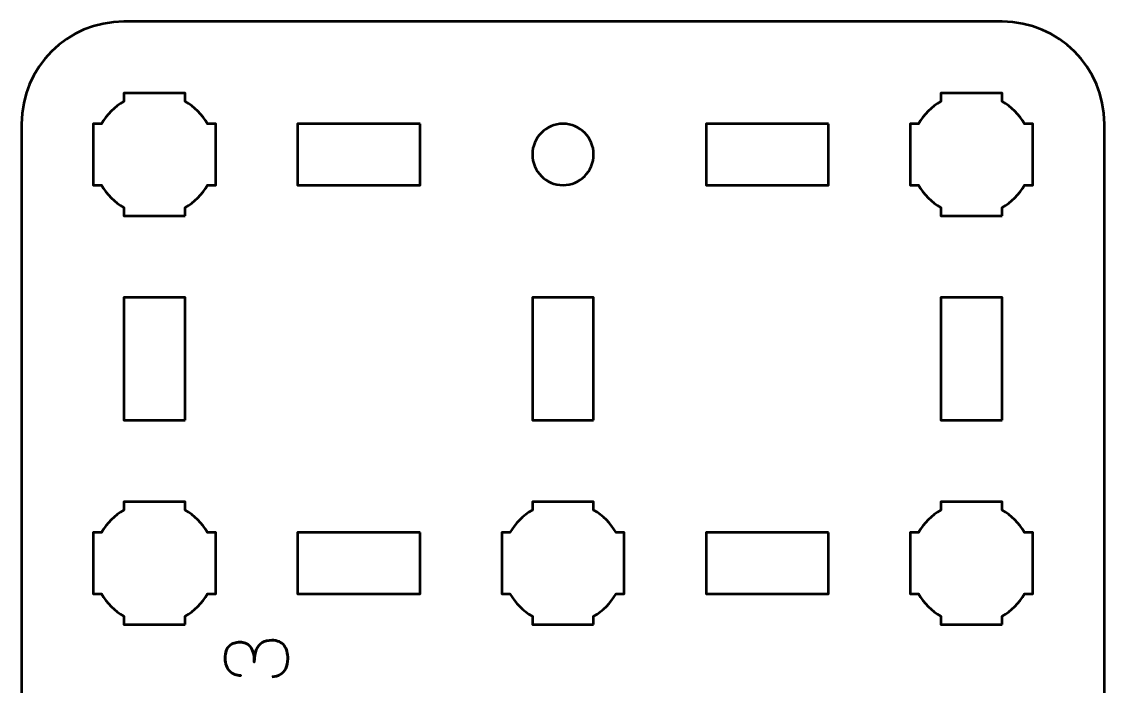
# Model space of a CAD drawing. Header units: centimetres. Extents: x -37.2 to 16.2, y -19.5 to -9.8.
# Drawn here: x -37.15 to -31.85, y -13.45 to -10.2 of the extents above; entities that cross this region are included whole.
import ezdxf

# ---------------------------------------------------------------- set-up
doc = ezdxf.new("R2010")
doc.units = ezdxf.units.CM
doc.header["$MEASUREMENT"] = 0
doc.layers.add('Layer 1', color=7, linetype='Continuous')

msp = doc.modelspace()

# ---------------------------------------------------------------- linework, layer by layer
at = {"layer": 'Layer 1', "color": 3, "lineweight": 53}
msp.add_open_spline([(-32.34991, -10.2), (-32.07285, -10.20008), (-31.84997, -10.42315), (-31.84997, -10.7001), (-31.84997, -10.7001), (-31.84997, -13.46669), (-31.84997, -16.23331), (-31.84997, -18.9999), (-31.84997, -18.9999), (-31.84997, -19.2769), (-32.07306, -19.5), (-32.35006, -19.5), (-32.35006, -19.5), (-32.35006, -19.5), (-36.64992, -19.5), (-36.64992, -19.5), (-36.64992, -19.5), (-36.92705, -19.5), (-37.15001, -19.2769), (-37.15001, -18.9999), (-37.15001, -18.9999), (-37.15001, -16.23331), (-37.15001, -13.46669), (-37.15001, -10.7001), (-37.15001, -10.7001), (-37.15001, -10.4231), (-36.92692, -10.2), (-36.64992, -10.2), (-36.64992, -10.2), (-36.64992, -10.2), (-32.34991, -10.2), (-32.34991, -10.2)], degree=3, knots=[0, 0, 0, 0, 0.125, 0.125, 0.125, 0.125, 0.25, 0.25, 0.25, 0.25, 0.375, 0.375, 0.375, 0.375, 0.5, 0.5, 0.5, 0.5, 0.625, 0.625, 0.625, 0.625, 0.75, 0.75, 0.75, 0.75, 0.875, 0.875, 0.875, 0.875, 1, 1, 1, 1], dxfattribs=at)
at = {"layer": 'Layer 1', "lineweight": 53}
for points, knots in [([(-36.34992, -11.14995), (-36.34992, -11.14995), (-36.49844, -11.14995), (-36.49844, -11.14995), (-36.49844, -11.14995), (-36.49844, -11.14995), (-36.49999, -11.14997), (-36.49999, -11.14997), (-36.49999, -11.14997), (-36.49999, -11.14997), (-36.50154, -11.14995), (-36.50154, -11.14995), (-36.50154, -11.14995), (-36.50154, -11.14995), (-36.64992, -11.14995), (-36.64992, -11.14995), (-36.64992, -11.14995), (-36.64992, -11.14995), (-36.64992, -11.10986), (-36.64992, -11.10986), (-36.64992, -11.10986), (-36.69549, -11.08351), (-36.73347, -11.04551), (-36.75983, -10.99996), (-36.75983, -10.99996), (-36.75983, -10.99996), (-36.79992, -10.99996), (-36.79992, -10.99996), (-36.79992, -10.99996), (-36.79992, -10.99996), (-36.79992, -10.85591), (-36.79992, -10.85591), (-36.79992, -10.85591), (-36.79992, -10.85591), (-36.79998, -10.84997), (-36.79998, -10.84997), (-36.79998, -10.84997), (-36.79998, -10.84997), (-36.79992, -10.84403), (-36.79992, -10.84403), (-36.79992, -10.84403), (-36.79992, -10.84403), (-36.79992, -10.69996), (-36.79992, -10.69996), (-36.79992, -10.69996), (-36.79992, -10.69996), (-36.75985, -10.69996), (-36.75985, -10.69996), (-36.75985, -10.69996), (-36.73349, -10.65439), (-36.6955, -10.6164), (-36.64992, -10.59006), (-36.64992, -10.59006), (-36.64992, -10.59006), (-36.64992, -10.54996), (-36.64992, -10.54996), (-36.64992, -10.54996), (-36.64992, -10.54996), (-36.34992, -10.54996), (-36.34992, -10.54996), (-36.34992, -10.54996), (-36.34992, -10.54996), (-36.34992, -10.59015), (-36.34992, -10.59015), (-36.34992, -10.59015), (-36.30442, -10.61649), (-36.26648, -10.65445), (-36.24014, -10.69996), (-36.24014, -10.69996), (-36.24014, -10.69996), (-36.19993, -10.69996), (-36.19993, -10.69996), (-36.19993, -10.69996), (-36.19993, -10.69996), (-36.19993, -10.99996), (-36.19993, -10.99996), (-36.19993, -10.99996), (-36.19993, -10.99996), (-36.24016, -10.99996), (-36.24016, -10.99996), (-36.24016, -10.99996), (-36.2665, -11.04546), (-36.30443, -11.08342), (-36.34992, -11.10976), (-36.34992, -11.10976), (-36.34992, -11.10976), (-36.34992, -11.14995), (-36.34992, -11.14995)], [0, 0, 0, 0, 0.0454545, 0.0454545, 0.0454545, 0.0454545, 0.0909091, 0.0909091, 0.0909091, 0.0909091, 0.1363636, 0.1363636, 0.1363636, 0.1363636, 0.1818182, 0.1818182, 0.1818182, 0.1818182, 0.2272727, 0.2272727, 0.2272727, 0.2272727, 0.2727273, 0.2727273, 0.2727273, 0.2727273, 0.3181818, 0.3181818, 0.3181818, 0.3181818, 0.3636364, 0.3636364, 0.3636364, 0.3636364, 0.4090909, 0.4090909, 0.4090909, 0.4090909, 0.4545455, 0.4545455, 0.4545455, 0.4545455, 0.5, 0.5, 0.5, 0.5, 0.5454545, 0.5454545, 0.5454545, 0.5454545, 0.5909091, 0.5909091, 0.5909091, 0.5909091, 0.6363636, 0.6363636, 0.6363636, 0.6363636, 0.6818182, 0.6818182, 0.6818182, 0.6818182, 0.7272727, 0.7272727, 0.7272727, 0.7272727, 0.7727273, 0.7727273, 0.7727273, 0.7727273, 0.8181818, 0.8181818, 0.8181818, 0.8181818, 0.8636364, 0.8636364, 0.8636364, 0.8636364, 0.9090909, 0.9090909, 0.9090909, 0.9090909, 0.9545455, 0.9545455, 0.9545455, 0.9545455, 1, 1, 1, 1]), ([(-32.34992, -11.14995), (-32.34992, -11.14995), (-32.49844, -11.14995), (-32.49844, -11.14995), (-32.49844, -11.14995), (-32.49844, -11.14995), (-32.49999, -11.14997), (-32.49999, -11.14997), (-32.49999, -11.14997), (-32.49999, -11.14997), (-32.50154, -11.14995), (-32.50154, -11.14995), (-32.50154, -11.14995), (-32.50154, -11.14995), (-32.64992, -11.14995), (-32.64992, -11.14995), (-32.64992, -11.14995), (-32.64992, -11.14995), (-32.64992, -11.10986), (-32.64992, -11.10986), (-32.64992, -11.10986), (-32.69549, -11.08351), (-32.73347, -11.04551), (-32.75983, -10.99996), (-32.75983, -10.99996), (-32.75983, -10.99996), (-32.79992, -10.99996), (-32.79992, -10.99996), (-32.79992, -10.99996), (-32.79992, -10.99996), (-32.79992, -10.85591), (-32.79992, -10.85591), (-32.79992, -10.85591), (-32.79992, -10.85591), (-32.79998, -10.84997), (-32.79998, -10.84997), (-32.79998, -10.84997), (-32.79998, -10.84997), (-32.79992, -10.84403), (-32.79992, -10.84403), (-32.79992, -10.84403), (-32.79992, -10.84403), (-32.79992, -10.69996), (-32.79992, -10.69996), (-32.79992, -10.69996), (-32.79992, -10.69996), (-32.75985, -10.69996), (-32.75985, -10.69996), (-32.75985, -10.69996), (-32.73349, -10.65439), (-32.6955, -10.6164), (-32.64992, -10.59006), (-32.64992, -10.59006), (-32.64992, -10.59006), (-32.64992, -10.54996), (-32.64992, -10.54996), (-32.64992, -10.54996), (-32.64992, -10.54996), (-32.34992, -10.54996), (-32.34992, -10.54996), (-32.34992, -10.54996), (-32.34992, -10.54996), (-32.34992, -10.59015), (-32.34992, -10.59015), (-32.34992, -10.59015), (-32.30442, -10.61649), (-32.26648, -10.65445), (-32.24014, -10.69996), (-32.24014, -10.69996), (-32.24014, -10.69996), (-32.19993, -10.69996), (-32.19993, -10.69996), (-32.19993, -10.69996), (-32.19993, -10.69996), (-32.19993, -10.99996), (-32.19993, -10.99996), (-32.19993, -10.99996), (-32.19993, -10.99996), (-32.24016, -10.99996), (-32.24016, -10.99996), (-32.24016, -10.99996), (-32.2665, -11.04546), (-32.30443, -11.08342), (-32.34992, -11.10976), (-32.34992, -11.10976), (-32.34992, -11.10976), (-32.34992, -11.14995), (-32.34992, -11.14995)], [0, 0, 0, 0, 0.0454545, 0.0454545, 0.0454545, 0.0454545, 0.0909091, 0.0909091, 0.0909091, 0.0909091, 0.1363636, 0.1363636, 0.1363636, 0.1363636, 0.1818182, 0.1818182, 0.1818182, 0.1818182, 0.2272727, 0.2272727, 0.2272727, 0.2272727, 0.2727273, 0.2727273, 0.2727273, 0.2727273, 0.3181818, 0.3181818, 0.3181818, 0.3181818, 0.3636364, 0.3636364, 0.3636364, 0.3636364, 0.4090909, 0.4090909, 0.4090909, 0.4090909, 0.4545455, 0.4545455, 0.4545455, 0.4545455, 0.5, 0.5, 0.5, 0.5, 0.5454545, 0.5454545, 0.5454545, 0.5454545, 0.5909091, 0.5909091, 0.5909091, 0.5909091, 0.6363636, 0.6363636, 0.6363636, 0.6363636, 0.6818182, 0.6818182, 0.6818182, 0.6818182, 0.7272727, 0.7272727, 0.7272727, 0.7272727, 0.7727273, 0.7727273, 0.7727273, 0.7727273, 0.8181818, 0.8181818, 0.8181818, 0.8181818, 0.8636364, 0.8636364, 0.8636364, 0.8636364, 0.9090909, 0.9090909, 0.9090909, 0.9090909, 0.9545455, 0.9545455, 0.9545455, 0.9545455, 1, 1, 1, 1]), ([(-35.19992, -10.70005), (-35.19992, -10.70005), (-35.19992, -11.00006), (-35.19992, -11.00006), (-35.19992, -11.00006), (-35.19992, -11.00006), (-35.79991, -11.00006), (-35.79991, -11.00006), (-35.79991, -11.00006), (-35.79991, -11.00006), (-35.79991, -10.70005), (-35.79991, -10.70005), (-35.79991, -10.70005), (-35.79991, -10.70005), (-35.19992, -10.70005), (-35.19992, -10.70005)], [0, 0, 0, 0, 0.25, 0.25, 0.25, 0.25, 0.5, 0.5, 0.5, 0.5, 0.75, 0.75, 0.75, 0.75, 1, 1, 1, 1]), ([(-34.64996, -10.84996), (-34.64996, -10.76713), (-34.58279, -10.69996), (-34.49996, -10.69996), (-34.49996, -10.69996), (-34.41713, -10.69996), (-34.34996, -10.76713), (-34.34996, -10.84996), (-34.34996, -10.84996), (-34.34996, -10.93279), (-34.41713, -10.99996), (-34.49996, -10.99996), (-34.49996, -10.99996), (-34.58279, -10.99996), (-34.64996, -10.93279), (-34.64996, -10.84996)], [0, 0, 0, 0, 0.25, 0.25, 0.25, 0.25, 0.5, 0.5, 0.5, 0.5, 0.75, 0.75, 0.75, 0.75, 1, 1, 1, 1]), ([(-33.19992, -10.70005), (-33.19992, -10.70005), (-33.19992, -11.00006), (-33.19992, -11.00006), (-33.19992, -11.00006), (-33.19992, -11.00006), (-33.79991, -11.00006), (-33.79991, -11.00006), (-33.79991, -11.00006), (-33.79991, -11.00006), (-33.79991, -10.70005), (-33.79991, -10.70005), (-33.79991, -10.70005), (-33.79991, -10.70005), (-33.19992, -10.70005), (-33.19992, -10.70005)], [0, 0, 0, 0, 0.25, 0.25, 0.25, 0.25, 0.5, 0.5, 0.5, 0.5, 0.75, 0.75, 0.75, 0.75, 1, 1, 1, 1]), ([(-36.34992, -12.14995), (-36.34992, -12.14995), (-36.64992, -12.14995), (-36.64992, -12.14995), (-36.64992, -12.14995), (-36.64992, -12.14995), (-36.64992, -11.54996), (-36.64992, -11.54996), (-36.64992, -11.54996), (-36.64992, -11.54996), (-36.34992, -11.54996), (-36.34992, -11.54996), (-36.34992, -11.54996), (-36.34992, -11.54996), (-36.34992, -12.14995), (-36.34992, -12.14995)], [0, 0, 0, 0, 0.25, 0.25, 0.25, 0.25, 0.5, 0.5, 0.5, 0.5, 0.75, 0.75, 0.75, 0.75, 1, 1, 1, 1]), ([(-34.34992, -12.14995), (-34.34992, -12.14995), (-34.64992, -12.14995), (-34.64992, -12.14995), (-34.64992, -12.14995), (-34.64992, -12.14995), (-34.64992, -11.54996), (-34.64992, -11.54996), (-34.64992, -11.54996), (-34.64992, -11.54996), (-34.34992, -11.54996), (-34.34992, -11.54996), (-34.34992, -11.54996), (-34.34992, -11.54996), (-34.34992, -12.14995), (-34.34992, -12.14995)], [0, 0, 0, 0, 0.25, 0.25, 0.25, 0.25, 0.5, 0.5, 0.5, 0.5, 0.75, 0.75, 0.75, 0.75, 1, 1, 1, 1]), ([(-32.34992, -12.14995), (-32.34992, -12.14995), (-32.64992, -12.14995), (-32.64992, -12.14995), (-32.64992, -12.14995), (-32.64992, -12.14995), (-32.64992, -11.54996), (-32.64992, -11.54996), (-32.64992, -11.54996), (-32.64992, -11.54996), (-32.34992, -11.54996), (-32.34992, -11.54996), (-32.34992, -11.54996), (-32.34992, -11.54996), (-32.34992, -12.14995), (-32.34992, -12.14995)], [0, 0, 0, 0, 0.25, 0.25, 0.25, 0.25, 0.5, 0.5, 0.5, 0.5, 0.75, 0.75, 0.75, 0.75, 1, 1, 1, 1]), ([(-36.34992, -13.14995), (-36.34992, -13.14995), (-36.49844, -13.14995), (-36.49844, -13.14995), (-36.49844, -13.14995), (-36.49844, -13.14995), (-36.49999, -13.14997), (-36.49999, -13.14997), (-36.49999, -13.14997), (-36.49999, -13.14997), (-36.50154, -13.14995), (-36.50154, -13.14995), (-36.50154, -13.14995), (-36.50154, -13.14995), (-36.64992, -13.14995), (-36.64992, -13.14995), (-36.64992, -13.14995), (-36.64992, -13.14995), (-36.64992, -13.10986), (-36.64992, -13.10986), (-36.64992, -13.10986), (-36.69549, -13.08351), (-36.73347, -13.04551), (-36.75983, -12.99996), (-36.75983, -12.99996), (-36.75983, -12.99996), (-36.79992, -12.99996), (-36.79992, -12.99996), (-36.79992, -12.99996), (-36.79992, -12.99996), (-36.79992, -12.85591), (-36.79992, -12.85591), (-36.79992, -12.85591), (-36.79992, -12.85591), (-36.79998, -12.84997), (-36.79998, -12.84997), (-36.79998, -12.84997), (-36.79998, -12.84997), (-36.79992, -12.84403), (-36.79992, -12.84403), (-36.79992, -12.84403), (-36.79992, -12.84403), (-36.79992, -12.69996), (-36.79992, -12.69996), (-36.79992, -12.69996), (-36.79992, -12.69996), (-36.75985, -12.69996), (-36.75985, -12.69996), (-36.75985, -12.69996), (-36.73349, -12.65439), (-36.6955, -12.6164), (-36.64992, -12.59006), (-36.64992, -12.59006), (-36.64992, -12.59006), (-36.64992, -12.54996), (-36.64992, -12.54996), (-36.64992, -12.54996), (-36.64992, -12.54996), (-36.34992, -12.54996), (-36.34992, -12.54996), (-36.34992, -12.54996), (-36.34992, -12.54996), (-36.34992, -12.59015), (-36.34992, -12.59015), (-36.34992, -12.59015), (-36.30442, -12.61649), (-36.26648, -12.65445), (-36.24014, -12.69996), (-36.24014, -12.69996), (-36.24014, -12.69996), (-36.19993, -12.69996), (-36.19993, -12.69996), (-36.19993, -12.69996), (-36.19993, -12.69996), (-36.19993, -12.99996), (-36.19993, -12.99996), (-36.19993, -12.99996), (-36.19993, -12.99996), (-36.24016, -12.99996), (-36.24016, -12.99996), (-36.24016, -12.99996), (-36.2665, -13.04546), (-36.30443, -13.08342), (-36.34992, -13.10976), (-36.34992, -13.10976), (-36.34992, -13.10976), (-36.34992, -13.14995), (-36.34992, -13.14995)], [0, 0, 0, 0, 0.0454545, 0.0454545, 0.0454545, 0.0454545, 0.0909091, 0.0909091, 0.0909091, 0.0909091, 0.1363636, 0.1363636, 0.1363636, 0.1363636, 0.1818182, 0.1818182, 0.1818182, 0.1818182, 0.2272727, 0.2272727, 0.2272727, 0.2272727, 0.2727273, 0.2727273, 0.2727273, 0.2727273, 0.3181818, 0.3181818, 0.3181818, 0.3181818, 0.3636364, 0.3636364, 0.3636364, 0.3636364, 0.4090909, 0.4090909, 0.4090909, 0.4090909, 0.4545455, 0.4545455, 0.4545455, 0.4545455, 0.5, 0.5, 0.5, 0.5, 0.5454545, 0.5454545, 0.5454545, 0.5454545, 0.5909091, 0.5909091, 0.5909091, 0.5909091, 0.6363636, 0.6363636, 0.6363636, 0.6363636, 0.6818182, 0.6818182, 0.6818182, 0.6818182, 0.7272727, 0.7272727, 0.7272727, 0.7272727, 0.7727273, 0.7727273, 0.7727273, 0.7727273, 0.8181818, 0.8181818, 0.8181818, 0.8181818, 0.8636364, 0.8636364, 0.8636364, 0.8636364, 0.9090909, 0.9090909, 0.9090909, 0.9090909, 0.9545455, 0.9545455, 0.9545455, 0.9545455, 1, 1, 1, 1]), ([(-34.34992, -13.14995), (-34.34992, -13.14995), (-34.49844, -13.14995), (-34.49844, -13.14995), (-34.49844, -13.14995), (-34.49844, -13.14995), (-34.49999, -13.14997), (-34.49999, -13.14997), (-34.49999, -13.14997), (-34.49999, -13.14997), (-34.50154, -13.14995), (-34.50154, -13.14995), (-34.50154, -13.14995), (-34.50154, -13.14995), (-34.64992, -13.14995), (-34.64992, -13.14995), (-34.64992, -13.14995), (-34.64992, -13.14995), (-34.64992, -13.10986), (-34.64992, -13.10986), (-34.64992, -13.10986), (-34.69549, -13.08351), (-34.73347, -13.04551), (-34.75983, -12.99996), (-34.75983, -12.99996), (-34.75983, -12.99996), (-34.79992, -12.99996), (-34.79992, -12.99996), (-34.79992, -12.99996), (-34.79992, -12.99996), (-34.79992, -12.85591), (-34.79992, -12.85591), (-34.79992, -12.85591), (-34.79992, -12.85591), (-34.79998, -12.84997), (-34.79998, -12.84997), (-34.79998, -12.84997), (-34.79998, -12.84997), (-34.79992, -12.84403), (-34.79992, -12.84403), (-34.79992, -12.84403), (-34.79992, -12.84403), (-34.79992, -12.69996), (-34.79992, -12.69996), (-34.79992, -12.69996), (-34.79992, -12.69996), (-34.75985, -12.69996), (-34.75985, -12.69996), (-34.75985, -12.69996), (-34.73349, -12.65439), (-34.6955, -12.6164), (-34.64992, -12.59006), (-34.64992, -12.59006), (-34.64992, -12.59006), (-34.64992, -12.54996), (-34.64992, -12.54996), (-34.64992, -12.54996), (-34.64992, -12.54996), (-34.34992, -12.54996), (-34.34992, -12.54996), (-34.34992, -12.54996), (-34.34992, -12.54996), (-34.34992, -12.59015), (-34.34992, -12.59015), (-34.34992, -12.59015), (-34.30442, -12.61649), (-34.26648, -12.65445), (-34.24014, -12.69996), (-34.24014, -12.69996), (-34.24014, -12.69996), (-34.19993, -12.69996), (-34.19993, -12.69996), (-34.19993, -12.69996), (-34.19993, -12.69996), (-34.19993, -12.99996), (-34.19993, -12.99996), (-34.19993, -12.99996), (-34.19993, -12.99996), (-34.24016, -12.99996), (-34.24016, -12.99996), (-34.24016, -12.99996), (-34.2665, -13.04546), (-34.30443, -13.08342), (-34.34992, -13.10976), (-34.34992, -13.10976), (-34.34992, -13.10976), (-34.34992, -13.14995), (-34.34992, -13.14995)], [0, 0, 0, 0, 0.0454545, 0.0454545, 0.0454545, 0.0454545, 0.0909091, 0.0909091, 0.0909091, 0.0909091, 0.1363636, 0.1363636, 0.1363636, 0.1363636, 0.1818182, 0.1818182, 0.1818182, 0.1818182, 0.2272727, 0.2272727, 0.2272727, 0.2272727, 0.2727273, 0.2727273, 0.2727273, 0.2727273, 0.3181818, 0.3181818, 0.3181818, 0.3181818, 0.3636364, 0.3636364, 0.3636364, 0.3636364, 0.4090909, 0.4090909, 0.4090909, 0.4090909, 0.4545455, 0.4545455, 0.4545455, 0.4545455, 0.5, 0.5, 0.5, 0.5, 0.5454545, 0.5454545, 0.5454545, 0.5454545, 0.5909091, 0.5909091, 0.5909091, 0.5909091, 0.6363636, 0.6363636, 0.6363636, 0.6363636, 0.6818182, 0.6818182, 0.6818182, 0.6818182, 0.7272727, 0.7272727, 0.7272727, 0.7272727, 0.7727273, 0.7727273, 0.7727273, 0.7727273, 0.8181818, 0.8181818, 0.8181818, 0.8181818, 0.8636364, 0.8636364, 0.8636364, 0.8636364, 0.9090909, 0.9090909, 0.9090909, 0.9090909, 0.9545455, 0.9545455, 0.9545455, 0.9545455, 1, 1, 1, 1]), ([(-32.34992, -13.14995), (-32.34992, -13.14995), (-32.49844, -13.14995), (-32.49844, -13.14995), (-32.49844, -13.14995), (-32.49844, -13.14995), (-32.49999, -13.14997), (-32.49999, -13.14997), (-32.49999, -13.14997), (-32.49999, -13.14997), (-32.50154, -13.14995), (-32.50154, -13.14995), (-32.50154, -13.14995), (-32.50154, -13.14995), (-32.64992, -13.14995), (-32.64992, -13.14995), (-32.64992, -13.14995), (-32.64992, -13.14995), (-32.64992, -13.10986), (-32.64992, -13.10986), (-32.64992, -13.10986), (-32.69549, -13.08351), (-32.73347, -13.04551), (-32.75983, -12.99996), (-32.75983, -12.99996), (-32.75983, -12.99996), (-32.79992, -12.99996), (-32.79992, -12.99996), (-32.79992, -12.99996), (-32.79992, -12.99996), (-32.79992, -12.85591), (-32.79992, -12.85591), (-32.79992, -12.85591), (-32.79992, -12.85591), (-32.79998, -12.84997), (-32.79998, -12.84997), (-32.79998, -12.84997), (-32.79998, -12.84997), (-32.79992, -12.84403), (-32.79992, -12.84403), (-32.79992, -12.84403), (-32.79992, -12.84403), (-32.79992, -12.69996), (-32.79992, -12.69996), (-32.79992, -12.69996), (-32.79992, -12.69996), (-32.75985, -12.69996), (-32.75985, -12.69996), (-32.75985, -12.69996), (-32.73349, -12.65439), (-32.6955, -12.6164), (-32.64992, -12.59006), (-32.64992, -12.59006), (-32.64992, -12.59006), (-32.64992, -12.54996), (-32.64992, -12.54996), (-32.64992, -12.54996), (-32.64992, -12.54996), (-32.34992, -12.54996), (-32.34992, -12.54996), (-32.34992, -12.54996), (-32.34992, -12.54996), (-32.34992, -12.59015), (-32.34992, -12.59015), (-32.34992, -12.59015), (-32.30442, -12.61649), (-32.26648, -12.65445), (-32.24014, -12.69996), (-32.24014, -12.69996), (-32.24014, -12.69996), (-32.19993, -12.69996), (-32.19993, -12.69996), (-32.19993, -12.69996), (-32.19993, -12.69996), (-32.19993, -12.99996), (-32.19993, -12.99996), (-32.19993, -12.99996), (-32.19993, -12.99996), (-32.24016, -12.99996), (-32.24016, -12.99996), (-32.24016, -12.99996), (-32.2665, -13.04546), (-32.30443, -13.08342), (-32.34992, -13.10976), (-32.34992, -13.10976), (-32.34992, -13.10976), (-32.34992, -13.14995), (-32.34992, -13.14995)], [0, 0, 0, 0, 0.0454545, 0.0454545, 0.0454545, 0.0454545, 0.0909091, 0.0909091, 0.0909091, 0.0909091, 0.1363636, 0.1363636, 0.1363636, 0.1363636, 0.1818182, 0.1818182, 0.1818182, 0.1818182, 0.2272727, 0.2272727, 0.2272727, 0.2272727, 0.2727273, 0.2727273, 0.2727273, 0.2727273, 0.3181818, 0.3181818, 0.3181818, 0.3181818, 0.3636364, 0.3636364, 0.3636364, 0.3636364, 0.4090909, 0.4090909, 0.4090909, 0.4090909, 0.4545455, 0.4545455, 0.4545455, 0.4545455, 0.5, 0.5, 0.5, 0.5, 0.5454545, 0.5454545, 0.5454545, 0.5454545, 0.5909091, 0.5909091, 0.5909091, 0.5909091, 0.6363636, 0.6363636, 0.6363636, 0.6363636, 0.6818182, 0.6818182, 0.6818182, 0.6818182, 0.7272727, 0.7272727, 0.7272727, 0.7272727, 0.7727273, 0.7727273, 0.7727273, 0.7727273, 0.8181818, 0.8181818, 0.8181818, 0.8181818, 0.8636364, 0.8636364, 0.8636364, 0.8636364, 0.9090909, 0.9090909, 0.9090909, 0.9090909, 0.9545455, 0.9545455, 0.9545455, 0.9545455, 1, 1, 1, 1]), ([(-35.19992, -12.70005), (-35.19992, -12.70005), (-35.19992, -13.00006), (-35.19992, -13.00006), (-35.19992, -13.00006), (-35.19992, -13.00006), (-35.79991, -13.00006), (-35.79991, -13.00006), (-35.79991, -13.00006), (-35.79991, -13.00006), (-35.79991, -12.70005), (-35.79991, -12.70005), (-35.79991, -12.70005), (-35.79991, -12.70005), (-35.19992, -12.70005), (-35.19992, -12.70005)], [0, 0, 0, 0, 0.25, 0.25, 0.25, 0.25, 0.5, 0.5, 0.5, 0.5, 0.75, 0.75, 0.75, 0.75, 1, 1, 1, 1]), ([(-33.19992, -12.70005), (-33.19992, -12.70005), (-33.19992, -13.00006), (-33.19992, -13.00006), (-33.19992, -13.00006), (-33.19992, -13.00006), (-33.79991, -13.00006), (-33.79991, -13.00006), (-33.79991, -13.00006), (-33.79991, -13.00006), (-33.79991, -12.70005), (-33.79991, -12.70005), (-33.79991, -12.70005), (-33.79991, -12.70005), (-33.19992, -12.70005), (-33.19992, -12.70005)], [0, 0, 0, 0, 0.25, 0.25, 0.25, 0.25, 0.5, 0.5, 0.5, 0.5, 0.75, 0.75, 0.75, 0.75, 1, 1, 1, 1])]:
    msp.add_open_spline(points, degree=3, knots=knots, dxfattribs=at)
at = {"layer": 'Layer 1', "color": 5, "lineweight": 53}
msp.add_open_spline([(-35.92377, -13.40597), (-35.90853, -13.4059), (-35.89527, -13.40237), (-35.88377, -13.39539), (-35.88377, -13.39539), (-35.87234, -13.3884), (-35.86338, -13.37845), (-35.85696, -13.36547), (-35.85696, -13.36547), (-35.85054, -13.35249), (-35.84729, -13.3369), (-35.84715, -13.31876), (-35.84715, -13.31876), (-35.84715, -13.30515), (-35.84856, -13.2928), (-35.85152, -13.28158), (-35.85152, -13.28158), (-35.85449, -13.27043), (-35.85907, -13.26084), (-35.86535, -13.25272), (-35.86535, -13.25272), (-35.87163, -13.24461), (-35.87975, -13.2384), (-35.88962, -13.23396), (-35.88962, -13.23396), (-35.89957, -13.22958), (-35.9115, -13.2274), (-35.92547, -13.22733), (-35.92547, -13.22733), (-35.94409, -13.22725), (-35.95983, -13.23106), (-35.9726, -13.23861), (-35.9726, -13.23861), (-35.98537, -13.24616), (-35.99496, -13.25788), (-36.00152, -13.27361), (-36.00152, -13.27361), (-36.00809, -13.28934), (-36.0114, -13.30952), (-36.0114, -13.334), (-36.0114, -13.334), (-36.01133, -13.31573), (-36.01302, -13.30042), (-36.01648, -13.28793), (-36.01648, -13.28793), (-36.01994, -13.27551), (-36.02481, -13.26557), (-36.03116, -13.25809), (-36.03116, -13.25809), (-36.03744, -13.25061), (-36.04492, -13.24518), (-36.05352, -13.24193), (-36.05352, -13.24193), (-36.06206, -13.23861), (-36.07144, -13.23699), (-36.08167, -13.23706), (-36.08167, -13.23706), (-36.09191, -13.23699), (-36.10136, -13.2384), (-36.11011, -13.24122), (-36.11011, -13.24122), (-36.11886, -13.24398), (-36.12655, -13.24849), (-36.13311, -13.25463), (-36.13311, -13.25463), (-36.13967, -13.26077), (-36.14482, -13.26888), (-36.14849, -13.27883), (-36.14849, -13.27883), (-36.15216, -13.28885), (-36.15399, -13.30106), (-36.15406, -13.31538), (-36.15406, -13.31538), (-36.15399, -13.32963), (-36.15188, -13.34212), (-36.14778, -13.3527), (-36.14778, -13.3527), (-36.14369, -13.36336), (-36.13812, -13.3721), (-36.13099, -13.37916), (-36.13099, -13.37916), (-36.12387, -13.38614), (-36.11575, -13.39137), (-36.10658, -13.39482), (-36.10658, -13.39482), (-36.09741, -13.39835), (-36.08767, -13.40004), (-36.07744, -13.40004), (-36.07744, -13.40004), (-36.08767, -13.40004), (-36.09741, -13.39835), (-36.10658, -13.39482), (-36.10658, -13.39482), (-36.11575, -13.39137), (-36.12387, -13.38614), (-36.13099, -13.37916), (-36.13099, -13.37916), (-36.13812, -13.3721), (-36.14369, -13.36336), (-36.14778, -13.3527), (-36.14778, -13.3527), (-36.15188, -13.34212), (-36.15399, -13.32963), (-36.15406, -13.31538), (-36.15406, -13.31538), (-36.15399, -13.30106), (-36.15216, -13.28885), (-36.14849, -13.27883), (-36.14849, -13.27883), (-36.14482, -13.26888), (-36.13967, -13.26077), (-36.13311, -13.25463), (-36.13311, -13.25463), (-36.12655, -13.24849), (-36.11886, -13.24398), (-36.11011, -13.24122), (-36.11011, -13.24122), (-36.10136, -13.2384), (-36.09191, -13.23699), (-36.08167, -13.23706), (-36.08167, -13.23706), (-36.07144, -13.23699), (-36.06206, -13.23861), (-36.05352, -13.24193), (-36.05352, -13.24193), (-36.04492, -13.24518), (-36.03744, -13.25061), (-36.03116, -13.25809), (-36.03116, -13.25809), (-36.02481, -13.26557), (-36.01994, -13.27551), (-36.01648, -13.28793), (-36.01648, -13.28793), (-36.01302, -13.30042), (-36.01133, -13.31573), (-36.0114, -13.334), (-36.0114, -13.334), (-36.0114, -13.30952), (-36.00809, -13.28934), (-36.00152, -13.27361), (-36.00152, -13.27361), (-35.99496, -13.25788), (-35.98537, -13.24616), (-35.9726, -13.23861), (-35.9726, -13.23861), (-35.95983, -13.23106), (-35.94409, -13.22725), (-35.92547, -13.22733), (-35.92547, -13.22733), (-35.9115, -13.2274), (-35.89957, -13.22958), (-35.88962, -13.23396), (-35.88962, -13.23396), (-35.87975, -13.2384), (-35.87163, -13.24461), (-35.86535, -13.25272), (-35.86535, -13.25272), (-35.85907, -13.26084), (-35.85449, -13.27043), (-35.85152, -13.28158), (-35.85152, -13.28158), (-35.84856, -13.2928), (-35.84715, -13.30515), (-35.84715, -13.31876), (-35.84715, -13.31876), (-35.84729, -13.3369), (-35.85054, -13.35249), (-35.85696, -13.36547), (-35.85696, -13.36547), (-35.86338, -13.37845), (-35.87234, -13.3884), (-35.88377, -13.39539), (-35.88377, -13.39539), (-35.89527, -13.40237), (-35.90853, -13.4059), (-35.92377, -13.40597)], degree=3, knots=[0, 0, 0, 0, 0.0227273, 0.0227273, 0.0227273, 0.0227273, 0.0454545, 0.0454545, 0.0454545, 0.0454545, 0.0681818, 0.0681818, 0.0681818, 0.0681818, 0.0909091, 0.0909091, 0.0909091, 0.0909091, 0.1136364, 0.1136364, 0.1136364, 0.1136364, 0.1363636, 0.1363636, 0.1363636, 0.1363636, 0.1590909, 0.1590909, 0.1590909, 0.1590909, 0.1818182, 0.1818182, 0.1818182, 0.1818182, 0.2045455, 0.2045455, 0.2045455, 0.2045455, 0.2272727, 0.2272727, 0.2272727, 0.2272727, 0.25, 0.25, 0.25, 0.25, 0.2727273, 0.2727273, 0.2727273, 0.2727273, 0.2954545, 0.2954545, 0.2954545, 0.2954545, 0.3181818, 0.3181818, 0.3181818, 0.3181818, 0.3409091, 0.3409091, 0.3409091, 0.3409091, 0.3636364, 0.3636364, 0.3636364, 0.3636364, 0.3863636, 0.3863636, 0.3863636, 0.3863636, 0.4090909, 0.4090909, 0.4090909, 0.4090909, 0.4318182, 0.4318182, 0.4318182, 0.4318182, 0.4545455, 0.4545455, 0.4545455, 0.4545455, 0.4772727, 0.4772727, 0.4772727, 0.4772727, 0.5, 0.5, 0.5, 0.5, 0.5227273, 0.5227273, 0.5227273, 0.5227273, 0.5454545, 0.5454545, 0.5454545, 0.5454545, 0.5681818, 0.5681818, 0.5681818, 0.5681818, 0.5909091, 0.5909091, 0.5909091, 0.5909091, 0.6136364, 0.6136364, 0.6136364, 0.6136364, 0.6363636, 0.6363636, 0.6363636, 0.6363636, 0.6590909, 0.6590909, 0.6590909, 0.6590909, 0.6818182, 0.6818182, 0.6818182, 0.6818182, 0.7045455, 0.7045455, 0.7045455, 0.7045455, 0.7272727, 0.7272727, 0.7272727, 0.7272727, 0.75, 0.75, 0.75, 0.75, 0.7727273, 0.7727273, 0.7727273, 0.7727273, 0.7954545, 0.7954545, 0.7954545, 0.7954545, 0.8181818, 0.8181818, 0.8181818, 0.8181818, 0.8409091, 0.8409091, 0.8409091, 0.8409091, 0.8636364, 0.8636364, 0.8636364, 0.8636364, 0.8863636, 0.8863636, 0.8863636, 0.8863636, 0.9090909, 0.9090909, 0.9090909, 0.9090909, 0.9318182, 0.9318182, 0.9318182, 0.9318182, 0.9545455, 0.9545455, 0.9545455, 0.9545455, 0.9772727, 0.9772727, 0.9772727, 0.9772727, 1, 1, 1, 1], dxfattribs=at)

doc.saveas('drawing.dxf')
